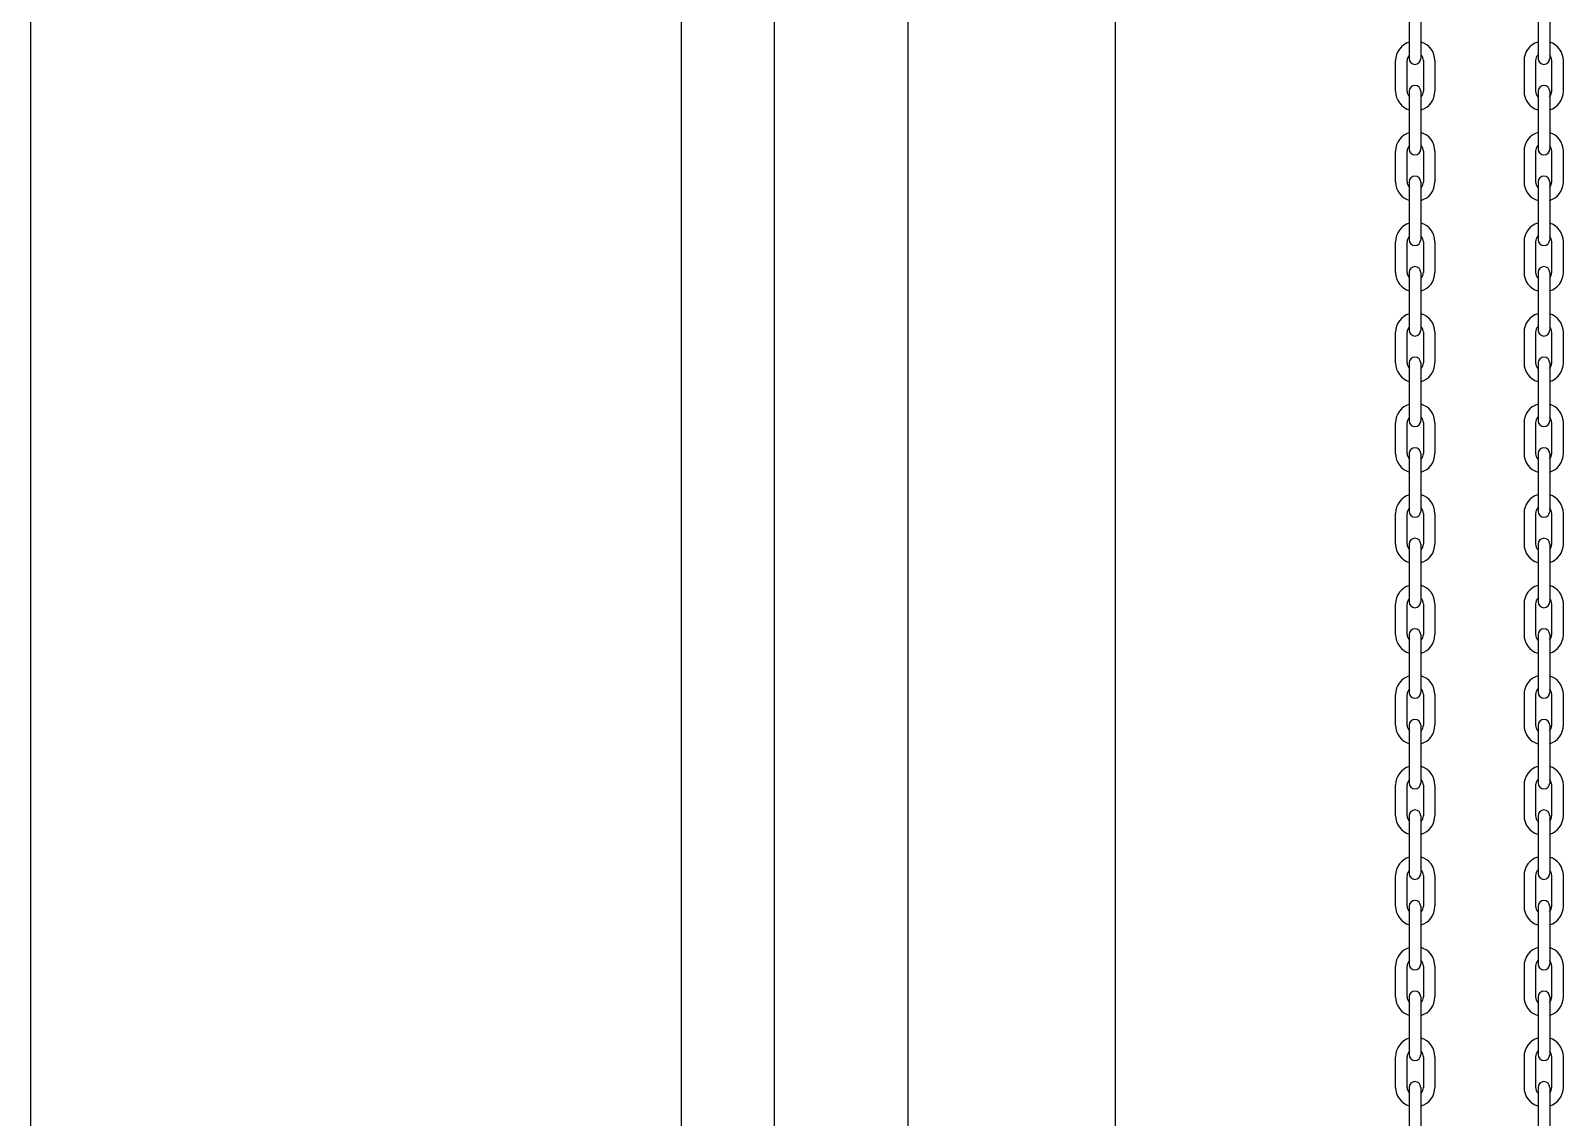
# Model space of a CAD drawing. Header units: millimetres. Extents: x 204328 to 274136, y -196910 to -178068.
# Drawn here: x 259610.3 to 259963.7, y -186944.2 to -186693.8 of the extents above; entities that cross this region are included whole.
import ezdxf

# ---------------------------------------------------------------- set-up
doc = ezdxf.new("R2010")
doc.units = ezdxf.units.MM
doc.layers.add('OHD Frame', color=2, linetype='Continuous')

msp = doc.modelspace()

# ---------------------------------------------------------------- linework, layer by layer
at = {"color": 3}
for p, q in [((259781.82, -189504.02, 0), (259781.82, -181789.76, 0)), ((259812.62, -189504.02, 0), (259812.62, -181789.76, 0)), ((259760.32, -189504.02, 0), (259760.32, -184404.02, 0))]:
    msp.add_line(p, q, dxfattribs=at)
at = {"color": 8, "linetype": 'Continuous'}
msp.add_line((259610.28, -184404.02, 0), (259610.28, -189458.97, 0), dxfattribs=at)
at = {"color": 7, "linetype": 'Continuous'}
for p, q in [((259928.13, -186686.91, 0), (259928.13, -186700.24, 0)), ((259930.8, -186686.91, 0), (259930.8, -186700.24, 0)), ((259957.88, -186686.91, 0), (259957.88, -186700.24, 0)), ((259960.55, -186686.91, 0), (259960.55, -186700.24, 0)), ((259925, -186707.78, 0), (259925, -186700.71, 0)), ((259927.67, -186707.78, 0), (259927.67, -186700.71, 0)), ((259931.4, -186700.71, 0), (259931.4, -186707.78, 0)), ((259934.07, -186700.71, 0), (259934.07, -186707.78, 0)), ((259954.61, -186700.71, 0), (259954.61, -186707.78, 0)), ((259957.28, -186700.71, 0), (259957.28, -186707.78, 0)), ((259961.01, -186707.78, 0), (259961.01, -186700.71, 0)), ((259963.68, -186707.78, 0), (259963.68, -186700.71, 0)), ((259928.13, -186707.78, 0), (259928.13, -186721.11, 0)), ((259930.8, -186707.78, 0), (259930.8, -186721.11, 0)), ((259957.88, -186707.78, 0), (259957.88, -186721.11, 0)), ((259960.55, -186707.78, 0), (259960.55, -186721.11, 0)), ((259925, -186728.64, 0), (259925, -186721.58, 0)), ((259927.67, -186728.64, 0), (259927.67, -186721.58, 0)), ((259931.4, -186721.58, 0), (259931.4, -186728.64, 0)), ((259934.07, -186721.58, 0), (259934.07, -186728.64, 0)), ((259954.61, -186721.58, 0), (259954.61, -186728.64, 0)), ((259957.28, -186721.58, 0), (259957.28, -186728.64, 0)), ((259961.01, -186728.64, 0), (259961.01, -186721.58, 0)), ((259963.68, -186728.64, 0), (259963.68, -186721.58, 0)), ((259928.13, -186728.64, 0), (259928.13, -186741.98, 0)), ((259930.8, -186728.64, 0), (259930.8, -186741.98, 0)), ((259957.88, -186728.64, 0), (259957.88, -186741.98, 0)), ((259960.55, -186728.64, 0), (259960.55, -186741.98, 0)), ((259925, -186749.51, 0), (259925, -186742.44, 0)), ((259927.67, -186749.51, 0), (259927.67, -186742.44, 0)), ((259931.4, -186742.44, 0), (259931.4, -186749.51, 0)), ((259934.07, -186742.44, 0), (259934.07, -186749.51, 0)), ((259954.61, -186742.44, 0), (259954.61, -186749.51, 0)), ((259957.28, -186742.44, 0), (259957.28, -186749.51, 0)), ((259961.01, -186749.51, 0), (259961.01, -186742.44, 0)), ((259963.68, -186749.51, 0), (259963.68, -186742.44, 0)), ((259928.13, -186749.51, 0), (259928.13, -186762.84, 0)), ((259930.8, -186749.51, 0), (259930.8, -186762.84, 0)), ((259957.88, -186749.51, 0), (259957.88, -186762.84, 0)), ((259960.55, -186749.51, 0), (259960.55, -186762.84, 0)), ((259925, -186770.38, 0), (259925, -186763.31, 0)), ((259927.67, -186770.38, 0), (259927.67, -186763.31, 0)), ((259931.4, -186763.31, 0), (259931.4, -186770.38, 0)), ((259934.07, -186763.31, 0), (259934.07, -186770.38, 0)), ((259954.61, -186763.31, 0), (259954.61, -186770.38, 0)), ((259957.28, -186763.31, 0), (259957.28, -186770.38, 0)), ((259961.01, -186770.38, 0), (259961.01, -186763.31, 0)), ((259963.68, -186770.38, 0), (259963.68, -186763.31, 0)), ((259928.13, -186770.38, 0), (259928.13, -186783.71, 0)), ((259930.8, -186770.38, 0), (259930.8, -186783.71, 0)), ((259957.88, -186770.38, 0), (259957.88, -186783.71, 0)), ((259960.55, -186770.38, 0), (259960.55, -186783.71, 0)), ((259925, -186791.24, 0), (259925, -186784.18, 0)), ((259927.67, -186791.24, 0), (259927.67, -186784.18, 0)), ((259931.4, -186784.18, 0), (259931.4, -186791.24, 0)), ((259934.07, -186784.18, 0), (259934.07, -186791.24, 0)), ((259954.61, -186784.18, 0), (259954.61, -186791.24, 0)), ((259957.28, -186784.18, 0), (259957.28, -186791.24, 0)), ((259961.01, -186791.24, 0), (259961.01, -186784.18, 0)), ((259963.68, -186791.24, 0), (259963.68, -186784.18, 0)), ((259928.13, -186791.24, 0), (259928.13, -186804.58, 0)), ((259930.8, -186791.24, 0), (259930.8, -186804.58, 0)), ((259957.88, -186791.24, 0), (259957.88, -186804.58, 0)), ((259960.55, -186791.24, 0), (259960.55, -186804.58, 0)), ((259925, -186812.11, 0), (259925, -186805.04, 0)), ((259927.67, -186812.11, 0), (259927.67, -186805.04, 0)), ((259931.4, -186805.04, 0), (259931.4, -186812.11, 0)), ((259934.07, -186805.04, 0), (259934.07, -186812.11, 0)), ((259954.61, -186805.04, 0), (259954.61, -186812.11, 0)), ((259957.28, -186805.04, 0), (259957.28, -186812.11, 0)), ((259961.01, -186812.11, 0), (259961.01, -186805.04, 0)), ((259963.68, -186812.11, 0), (259963.68, -186805.04, 0)), ((259928.13, -186812.11, 0), (259928.13, -186825.44, 0)), ((259930.8, -186812.11, 0), (259930.8, -186825.44, 0)), ((259957.88, -186812.11, 0), (259957.88, -186825.44, 0)), ((259960.55, -186812.11, 0), (259960.55, -186825.44, 0)), ((259925, -186832.98, 0), (259925, -186825.91, 0)), ((259927.67, -186832.98, 0), (259927.67, -186825.91, 0)), ((259931.4, -186825.91, 0), (259931.4, -186832.98, 0)), ((259934.07, -186825.91, 0), (259934.07, -186832.98, 0)), ((259954.61, -186825.91, 0), (259954.61, -186832.98, 0)), ((259957.28, -186825.91, 0), (259957.28, -186832.98, 0)), ((259961.01, -186832.98, 0), (259961.01, -186825.91, 0)), ((259963.68, -186832.98, 0), (259963.68, -186825.91, 0)), ((259928.13, -186832.98, 0), (259928.13, -186846.31, 0)), ((259930.8, -186832.98, 0), (259930.8, -186846.31, 0)), ((259957.88, -186832.98, 0), (259957.88, -186846.31, 0)), ((259960.55, -186832.98, 0), (259960.55, -186846.31, 0)), ((259925, -186853.84, 0), (259925, -186846.78, 0)), ((259927.67, -186853.84, 0), (259927.67, -186846.78, 0)), ((259931.4, -186846.78, 0), (259931.4, -186853.84, 0)), ((259934.07, -186846.78, 0), (259934.07, -186853.84, 0)), ((259954.61, -186846.78, 0), (259954.61, -186853.84, 0)), ((259957.28, -186846.78, 0), (259957.28, -186853.84, 0)), ((259961.01, -186853.84, 0), (259961.01, -186846.78, 0)), ((259963.68, -186853.84, 0), (259963.68, -186846.78, 0)), ((259928.13, -186853.84, 0), (259928.13, -186867.18, 0)), ((259930.8, -186853.84, 0), (259930.8, -186867.18, 0)), ((259957.88, -186853.84, 0), (259957.88, -186867.18, 0)), ((259960.55, -186853.84, 0), (259960.55, -186867.18, 0)), ((259925, -186874.71, 0), (259925, -186867.64, 0)), ((259927.67, -186874.71, 0), (259927.67, -186867.64, 0)), ((259931.4, -186867.64, 0), (259931.4, -186874.71, 0)), ((259934.07, -186867.64, 0), (259934.07, -186874.71, 0)), ((259954.61, -186867.64, 0), (259954.61, -186874.71, 0)), ((259957.28, -186867.64, 0), (259957.28, -186874.71, 0)), ((259961.01, -186874.71, 0), (259961.01, -186867.64, 0)), ((259963.68, -186874.71, 0), (259963.68, -186867.64, 0)), ((259928.13, -186874.71, 0), (259928.13, -186888.04, 0)), ((259930.8, -186874.71, 0), (259930.8, -186888.04, 0)), ((259957.88, -186874.71, 0), (259957.88, -186888.04, 0)), ((259960.55, -186874.71, 0), (259960.55, -186888.04, 0)), ((259925, -186895.58, 0), (259925, -186888.51, 0)), ((259927.67, -186895.58, 0), (259927.67, -186888.51, 0)), ((259931.4, -186888.51, 0), (259931.4, -186895.58, 0)), ((259934.07, -186888.51, 0), (259934.07, -186895.58, 0)), ((259954.61, -186888.51, 0), (259954.61, -186895.58, 0)), ((259957.28, -186888.51, 0), (259957.28, -186895.58, 0)), ((259961.01, -186895.58, 0), (259961.01, -186888.51, 0)), ((259963.68, -186895.58, 0), (259963.68, -186888.51, 0)), ((259928.13, -186895.58, 0), (259928.13, -186908.91, 0)), ((259930.8, -186895.58, 0), (259930.8, -186908.91, 0)), ((259957.88, -186895.58, 0), (259957.88, -186908.91, 0)), ((259960.55, -186895.58, 0), (259960.55, -186908.91, 0)), ((259925, -186916.44, 0), (259925, -186909.38, 0)), ((259927.67, -186916.44, 0), (259927.67, -186909.38, 0)), ((259931.4, -186909.38, 0), (259931.4, -186916.44, 0)), ((259934.07, -186909.38, 0), (259934.07, -186916.44, 0)), ((259954.61, -186909.38, 0), (259954.61, -186916.44, 0)), ((259957.28, -186909.38, 0), (259957.28, -186916.44, 0)), ((259961.01, -186916.44, 0), (259961.01, -186909.38, 0)), ((259963.68, -186916.44, 0), (259963.68, -186909.38, 0)), ((259928.13, -186916.44, 0), (259928.13, -186929.78, 0)), ((259930.8, -186916.44, 0), (259930.8, -186929.78, 0)), ((259957.88, -186916.44, 0), (259957.88, -186929.78, 0)), ((259960.55, -186916.44, 0), (259960.55, -186929.78, 0)), ((259925, -186937.31, 0), (259925, -186930.24, 0)), ((259927.67, -186937.31, 0), (259927.67, -186930.24, 0)), ((259931.4, -186930.24, 0), (259931.4, -186937.31, 0)), ((259934.07, -186930.24, 0), (259934.07, -186937.31, 0)), ((259954.61, -186930.24, 0), (259954.61, -186937.31, 0)), ((259957.28, -186930.24, 0), (259957.28, -186937.31, 0)), ((259961.01, -186937.31, 0), (259961.01, -186930.24, 0)), ((259963.68, -186937.31, 0), (259963.68, -186930.24, 0)), ((259928.13, -186937.31, 0), (259928.13, -186950.64, 0)), ((259930.8, -186937.31, 0), (259930.8, -186950.64, 0)), ((259957.88, -186937.31, 0), (259957.88, -186950.64, 0)), ((259960.55, -186937.31, 0), (259960.55, -186950.64, 0))]:
    msp.add_line(p, q, dxfattribs=at)
for centre, radius, start, end in [((259929.47, -186700.71, 0), 4.47, 106.4768, 180), ((259929.47, -186700.71, 0), 1.8, 134.9422, 180), ((259929.6, -186700.71, 0), 4.47, 0, 73.5232), ((259929.6, -186700.71, 0), 1.8, 0, 45.0578), ((259959.08, -186700.71, 0), 4.47, 106.4768, 180), ((259959.08, -186700.71, 0), 1.8, 134.9422, 180), ((259959.21, -186700.71, 0), 4.47, 0, 73.5232), ((259959.21, -186700.71, 0), 1.8, 0, 45.0578), ((259929.47, -186700.24, 0), 1.33, 180, 0), ((259929.47, -186700.24, 0), 1.33, 180, 0), ((259959.21, -186700.24, 0), 1.33, 180, 0), ((259959.21, -186700.24, 0), 1.33, 180, 0), ((259929.47, -186707.78, 0), 1.33, 0, 180), ((259959.21, -186707.78, 0), 1.33, 0, 180), ((259929.47, -186707.78, 0), 4.47, 180, 253.5232), ((259929.47, -186707.78, 0), 1.8, 180, 225.0578), ((259929.6, -186707.78, 0), 4.47, 286.4768, 0), ((259929.6, -186707.78, 0), 1.8, 314.9422, 0), ((259959.08, -186707.78, 0), 4.47, 180, 253.5232), ((259959.08, -186707.78, 0), 1.8, 180, 225.0578), ((259959.21, -186707.78, 0), 4.47, 286.4768, 0), ((259959.21, -186707.78, 0), 1.8, 314.9422, 0), ((259929.47, -186721.58, 0), 4.47, 106.4768, 180), ((259929.6, -186721.58, 0), 4.47, 0, 73.5232), ((259959.08, -186721.58, 0), 4.47, 106.4768, 180), ((259959.21, -186721.58, 0), 4.47, 0, 73.5232), ((259929.47, -186721.58, 0), 1.8, 134.9422, 180), ((259929.6, -186721.58, 0), 1.8, 0, 45.0578), ((259959.08, -186721.58, 0), 1.8, 134.9422, 180), ((259959.21, -186721.58, 0), 1.8, 0, 45.0578), ((259929.47, -186721.11, 0), 1.33, 180, 0), ((259959.21, -186721.11, 0), 1.33, 180, 0), ((259929.47, -186728.64, 0), 1.33, 0, 180), ((259959.21, -186728.64, 0), 1.33, 0, 180), ((259929.47, -186728.64, 0), 4.47, 180, 253.5232), ((259929.47, -186728.64, 0), 1.8, 180, 225.0578), ((259929.6, -186728.64, 0), 4.47, 286.4768, 0), ((259929.6, -186728.64, 0), 1.8, 314.9422, 0), ((259959.08, -186728.64, 0), 4.47, 180, 253.5232), ((259959.08, -186728.64, 0), 1.8, 180, 225.0578), ((259959.21, -186728.64, 0), 4.47, 286.4768, 0), ((259959.21, -186728.64, 0), 1.8, 314.9422, 0), ((259929.47, -186742.44, 0), 4.47, 106.4768, 180), ((259929.6, -186742.44, 0), 4.47, 0, 73.5232), ((259959.08, -186742.44, 0), 4.47, 106.4768, 180), ((259959.21, -186742.44, 0), 4.47, 0, 73.5232), ((259929.47, -186742.44, 0), 1.8, 134.9422, 180), ((259929.47, -186741.98, 0), 1.33, 180, 0), ((259929.6, -186742.44, 0), 1.8, 0, 45.0578), ((259959.08, -186742.44, 0), 1.8, 134.9422, 180), ((259959.21, -186741.98, 0), 1.33, 180, 0), ((259959.21, -186742.44, 0), 1.8, 0, 45.0578), ((259929.47, -186749.51, 0), 1.33, 0, 180), ((259959.21, -186749.51, 0), 1.33, 0, 180), ((259929.47, -186749.51, 0), 4.47, 180, 253.5232), ((259929.47, -186749.51, 0), 1.8, 180, 225.0578), ((259929.6, -186749.51, 0), 4.47, 286.4768, 0), ((259929.6, -186749.51, 0), 1.8, 314.9422, 0), ((259959.08, -186749.51, 0), 4.47, 180, 253.5232), ((259959.08, -186749.51, 0), 1.8, 180, 225.0578), ((259959.21, -186749.51, 0), 4.47, 286.4768, 0), ((259959.21, -186749.51, 0), 1.8, 314.9422, 0), ((259929.47, -186763.31, 0), 4.47, 106.4768, 180), ((259929.6, -186763.31, 0), 4.47, 0, 73.5232), ((259959.08, -186763.31, 0), 4.47, 106.4768, 180), ((259959.21, -186763.31, 0), 4.47, 0, 73.5232), ((259929.47, -186763.31, 0), 1.8, 134.9422, 180), ((259929.47, -186762.84, 0), 1.33, 180, 0), ((259929.6, -186763.31, 0), 1.8, 0, 45.0578), ((259959.08, -186763.31, 0), 1.8, 134.9422, 180), ((259959.21, -186762.84, 0), 1.33, 180, 0), ((259959.21, -186763.31, 0), 1.8, 0, 45.0578), ((259929.47, -186770.38, 0), 4.47, 180, 253.5232), ((259929.47, -186770.38, 0), 1.8, 180, 225.0578), ((259929.47, -186770.38, 0), 1.33, 0, 180), ((259929.6, -186770.38, 0), 4.47, 286.4768, 0), ((259929.6, -186770.38, 0), 1.8, 314.9422, 0), ((259959.08, -186770.38, 0), 4.47, 180, 253.5232), ((259959.08, -186770.38, 0), 1.8, 180, 225.0578), ((259959.21, -186770.38, 0), 1.33, 0, 180), ((259959.21, -186770.38, 0), 4.47, 286.4768, 0), ((259959.21, -186770.38, 0), 1.8, 314.9422, 0), ((259929.47, -186784.18, 0), 4.47, 106.4768, 180), ((259929.6, -186784.18, 0), 4.47, 0, 73.5232), ((259959.08, -186784.18, 0), 4.47, 106.4768, 180), ((259959.21, -186784.18, 0), 4.47, 0, 73.5232), ((259929.47, -186784.18, 0), 1.8, 134.9422, 180), ((259929.47, -186783.71, 0), 1.33, 180, 0), ((259929.6, -186784.18, 0), 1.8, 0, 45.0578), ((259959.08, -186784.18, 0), 1.8, 134.9422, 180), ((259959.21, -186783.71, 0), 1.33, 180, 0), ((259959.21, -186784.18, 0), 1.8, 0, 45.0578), ((259929.47, -186791.24, 0), 4.47, 180, 253.5232), ((259929.47, -186791.24, 0), 1.8, 180, 225.0578), ((259929.47, -186791.24, 0), 1.33, 0, 180), ((259929.6, -186791.24, 0), 4.47, 286.4768, 0), ((259929.6, -186791.24, 0), 1.8, 314.9422, 0), ((259959.08, -186791.24, 0), 4.47, 180, 253.5232), ((259959.08, -186791.24, 0), 1.8, 180, 225.0578), ((259959.21, -186791.24, 0), 1.33, 0, 180), ((259959.21, -186791.24, 0), 4.47, 286.4768, 0), ((259959.21, -186791.24, 0), 1.8, 314.9422, 0), ((259929.47, -186805.04, 0), 4.47, 106.4768, 180), ((259929.6, -186805.04, 0), 4.47, 0, 73.5232), ((259959.08, -186805.04, 0), 4.47, 106.4768, 180), ((259959.21, -186805.04, 0), 4.47, 0, 73.5232), ((259929.47, -186805.04, 0), 1.8, 134.9422, 180), ((259929.47, -186804.58, 0), 1.33, 180, 0), ((259929.6, -186805.04, 0), 1.8, 0, 45.0578), ((259959.08, -186805.04, 0), 1.8, 134.9422, 180), ((259959.21, -186804.58, 0), 1.33, 180, 0), ((259959.21, -186805.04, 0), 1.8, 0, 45.0578), ((259929.47, -186812.11, 0), 4.47, 180, 253.5232), ((259929.47, -186812.11, 0), 1.8, 180, 225.0578), ((259929.47, -186812.11, 0), 1.33, 0, 180), ((259929.6, -186812.11, 0), 4.47, 286.4768, 0), ((259929.6, -186812.11, 0), 1.8, 314.9422, 0), ((259959.08, -186812.11, 0), 4.47, 180, 253.5232), ((259959.08, -186812.11, 0), 1.8, 180, 225.0578), ((259959.21, -186812.11, 0), 1.33, 0, 180), ((259959.21, -186812.11, 0), 4.47, 286.4768, 0), ((259959.21, -186812.11, 0), 1.8, 314.9422, 0), ((259929.47, -186825.91, 0), 4.47, 106.4768, 180), ((259929.6, -186825.91, 0), 4.47, 0, 73.5232), ((259959.08, -186825.91, 0), 4.47, 106.4768, 180), ((259959.21, -186825.91, 0), 4.47, 0, 73.5232), ((259929.47, -186825.91, 0), 1.8, 134.9422, 180), ((259929.47, -186825.44, 0), 1.33, 180, 0), ((259929.47, -186825.44, 0), 1.33, 180, 0), ((259929.6, -186825.91, 0), 1.8, 0, 45.0578), ((259959.08, -186825.91, 0), 1.8, 134.9422, 180), ((259959.21, -186825.44, 0), 1.33, 180, 0), ((259959.21, -186825.44, 0), 1.33, 180, 0), ((259959.21, -186825.91, 0), 1.8, 0, 45.0578), ((259929.47, -186832.98, 0), 4.47, 180, 253.5232), ((259929.47, -186832.98, 0), 4.47, 180, 253.5232), ((259929.47, -186832.98, 0), 1.8, 180, 225.0578), ((259929.47, -186832.98, 0), 1.8, 180, 225.0578), ((259929.47, -186832.98, 0), 1.33, 0, 180), ((259929.47, -186832.98, 0), 1.33, 0, 180), ((259929.6, -186832.98, 0), 4.47, 286.4768, 0), ((259929.6, -186832.98, 0), 1.8, 314.9422, 0), ((259929.6, -186832.98, 0), 4.47, 286.4768, 0), ((259929.6, -186832.98, 0), 1.8, 314.9422, 0), ((259959.08, -186832.98, 0), 4.47, 180, 253.5232), ((259959.08, -186832.98, 0), 4.47, 180, 253.5232), ((259959.08, -186832.98, 0), 1.8, 180, 225.0578), ((259959.08, -186832.98, 0), 1.8, 180, 225.0578), ((259959.21, -186832.98, 0), 1.33, 0, 180), ((259959.21, -186832.98, 0), 1.33, 0, 180), ((259959.21, -186832.98, 0), 4.47, 286.4768, 0), ((259959.21, -186832.98, 0), 4.47, 286.4768, 0), ((259959.21, -186832.98, 0), 1.8, 314.9422, 0), ((259959.21, -186832.98, 0), 1.8, 314.9422, 0), ((259929.47, -186846.78, 0), 4.47, 106.4768, 180), ((259929.6, -186846.78, 0), 4.47, 0, 73.5232), ((259959.08, -186846.78, 0), 4.47, 106.4768, 180), ((259959.21, -186846.78, 0), 4.47, 0, 73.5232), ((259929.47, -186846.78, 0), 1.8, 134.9422, 180), ((259929.47, -186846.31, 0), 1.33, 180, 0), ((259929.6, -186846.78, 0), 1.8, 0, 45.0578), ((259959.08, -186846.78, 0), 1.8, 134.9422, 180), ((259959.21, -186846.31, 0), 1.33, 180, 0), ((259959.21, -186846.78, 0), 1.8, 0, 45.0578), ((259929.47, -186853.84, 0), 4.47, 180, 253.5232), ((259929.47, -186853.84, 0), 1.8, 180, 225.0578), ((259929.47, -186853.84, 0), 1.33, 0, 180), ((259929.6, -186853.84, 0), 4.47, 286.4768, 0), ((259929.6, -186853.84, 0), 1.8, 314.9422, 0), ((259959.08, -186853.84, 0), 4.47, 180, 253.5232), ((259959.08, -186853.84, 0), 1.8, 180, 225.0578), ((259959.21, -186853.84, 0), 1.33, 0, 180), ((259959.21, -186853.84, 0), 4.47, 286.4768, 0), ((259959.21, -186853.84, 0), 1.8, 314.9422, 0), ((259929.47, -186867.64, 0), 4.47, 106.4768, 180), ((259929.6, -186867.64, 0), 4.47, 0, 73.5232), ((259959.08, -186867.64, 0), 4.47, 106.4768, 180), ((259959.21, -186867.64, 0), 4.47, 0, 73.5232), ((259929.47, -186867.64, 0), 1.8, 134.9422, 180), ((259929.47, -186867.18, 0), 1.33, 180, 0), ((259929.6, -186867.64, 0), 1.8, 0, 45.0578), ((259959.08, -186867.64, 0), 1.8, 134.9422, 180), ((259959.21, -186867.18, 0), 1.33, 180, 0), ((259959.21, -186867.64, 0), 1.8, 0, 45.0578), ((259929.47, -186874.71, 0), 4.47, 180, 253.5232), ((259929.47, -186874.71, 0), 1.8, 180, 225.0578), ((259929.47, -186874.71, 0), 1.33, 0, 180), ((259929.6, -186874.71, 0), 4.47, 286.4768, 0), ((259929.6, -186874.71, 0), 1.8, 314.9422, 0), ((259959.08, -186874.71, 0), 4.47, 180, 253.5232), ((259959.08, -186874.71, 0), 1.8, 180, 225.0578), ((259959.21, -186874.71, 0), 1.33, 0, 180), ((259959.21, -186874.71, 0), 4.47, 286.4768, 0), ((259959.21, -186874.71, 0), 1.8, 314.9422, 0), ((259929.47, -186888.51, 0), 4.47, 106.4768, 180), ((259929.6, -186888.51, 0), 4.47, 0, 73.5232), ((259959.08, -186888.51, 0), 4.47, 106.4768, 180), ((259959.21, -186888.51, 0), 4.47, 0, 73.5232), ((259929.47, -186888.51, 0), 1.8, 134.9422, 180), ((259929.47, -186888.04, 0), 1.33, 180, 0), ((259929.6, -186888.51, 0), 1.8, 0, 45.0578), ((259959.08, -186888.51, 0), 1.8, 134.9422, 180), ((259959.21, -186888.04, 0), 1.33, 180, 0), ((259959.21, -186888.51, 0), 1.8, 0, 45.0578), ((259929.47, -186895.58, 0), 4.47, 180, 253.5232), ((259929.47, -186895.58, 0), 1.8, 180, 225.0578), ((259929.47, -186895.58, 0), 1.33, 0, 180), ((259929.6, -186895.58, 0), 4.47, 286.4768, 0), ((259929.6, -186895.58, 0), 1.8, 314.9422, 0), ((259959.08, -186895.58, 0), 4.47, 180, 253.5232), ((259959.08, -186895.58, 0), 1.8, 180, 225.0578), ((259959.21, -186895.58, 0), 1.33, 0, 180), ((259959.21, -186895.58, 0), 4.47, 286.4768, 0), ((259959.21, -186895.58, 0), 1.8, 314.9422, 0), ((259929.47, -186909.38, 0), 4.47, 106.4768, 180), ((259929.47, -186909.38, 0), 1.8, 134.9422, 180), ((259929.6, -186909.38, 0), 4.47, 0, 73.5232), ((259929.6, -186909.38, 0), 1.8, 0, 45.0578), ((259959.08, -186909.38, 0), 4.47, 106.4768, 180), ((259959.08, -186909.38, 0), 1.8, 134.9422, 180), ((259959.21, -186909.38, 0), 4.47, 0, 73.5232), ((259959.21, -186909.38, 0), 1.8, 0, 45.0578), ((259929.47, -186908.91, 0), 1.33, 180, 0), ((259959.21, -186908.91, 0), 1.33, 180, 0), ((259929.47, -186916.44, 0), 1.33, 0, 180), ((259959.21, -186916.44, 0), 1.33, 0, 180), ((259929.47, -186916.44, 0), 4.47, 180, 253.5232), ((259929.47, -186916.44, 0), 1.8, 180, 225.0578), ((259929.6, -186916.44, 0), 4.47, 286.4768, 0), ((259929.6, -186916.44, 0), 1.8, 314.9422, 0), ((259959.08, -186916.44, 0), 4.47, 180, 253.5232), ((259959.08, -186916.44, 0), 1.8, 180, 225.0578), ((259959.21, -186916.44, 0), 4.47, 286.4768, 0), ((259959.21, -186916.44, 0), 1.8, 314.9422, 0), ((259929.47, -186930.24, 0), 4.47, 106.4768, 180), ((259929.47, -186930.24, 0), 1.8, 134.9422, 180), ((259929.6, -186930.24, 0), 4.47, 0, 73.5232), ((259929.6, -186930.24, 0), 1.8, 0, 45.0578), ((259959.08, -186930.24, 0), 4.47, 106.4768, 180), ((259959.08, -186930.24, 0), 1.8, 134.9422, 180), ((259959.21, -186930.24, 0), 4.47, 0, 73.5232), ((259959.21, -186930.24, 0), 1.8, 0, 45.0578), ((259929.47, -186929.78, 0), 1.33, 180, 0), ((259959.21, -186929.78, 0), 1.33, 180, 0), ((259929.47, -186937.31, 0), 1.33, 0, 180), ((259959.21, -186937.31, 0), 1.33, 0, 180), ((259929.47, -186937.31, 0), 4.47, 180, 253.5232), ((259929.47, -186937.31, 0), 1.8, 180, 225.0578), ((259929.6, -186937.31, 0), 4.47, 286.4768, 0), ((259929.6, -186937.31, 0), 1.8, 314.9422, 0), ((259959.08, -186937.31, 0), 4.47, 180, 253.5232), ((259959.08, -186937.31, 0), 1.8, 180, 225.0578), ((259959.21, -186937.31, 0), 4.47, 286.4768, 0), ((259959.21, -186937.31, 0), 1.8, 314.9422, 0)]:
    msp.add_arc(centre, radius, start, end, dxfattribs=at)
at = {"layer": 'OHD Frame', "color": 1}
msp.add_line((259860.32, -181454.02, 0), (259860.32, -189504.02, 0), dxfattribs=at)

doc.saveas('drawing.dxf')
